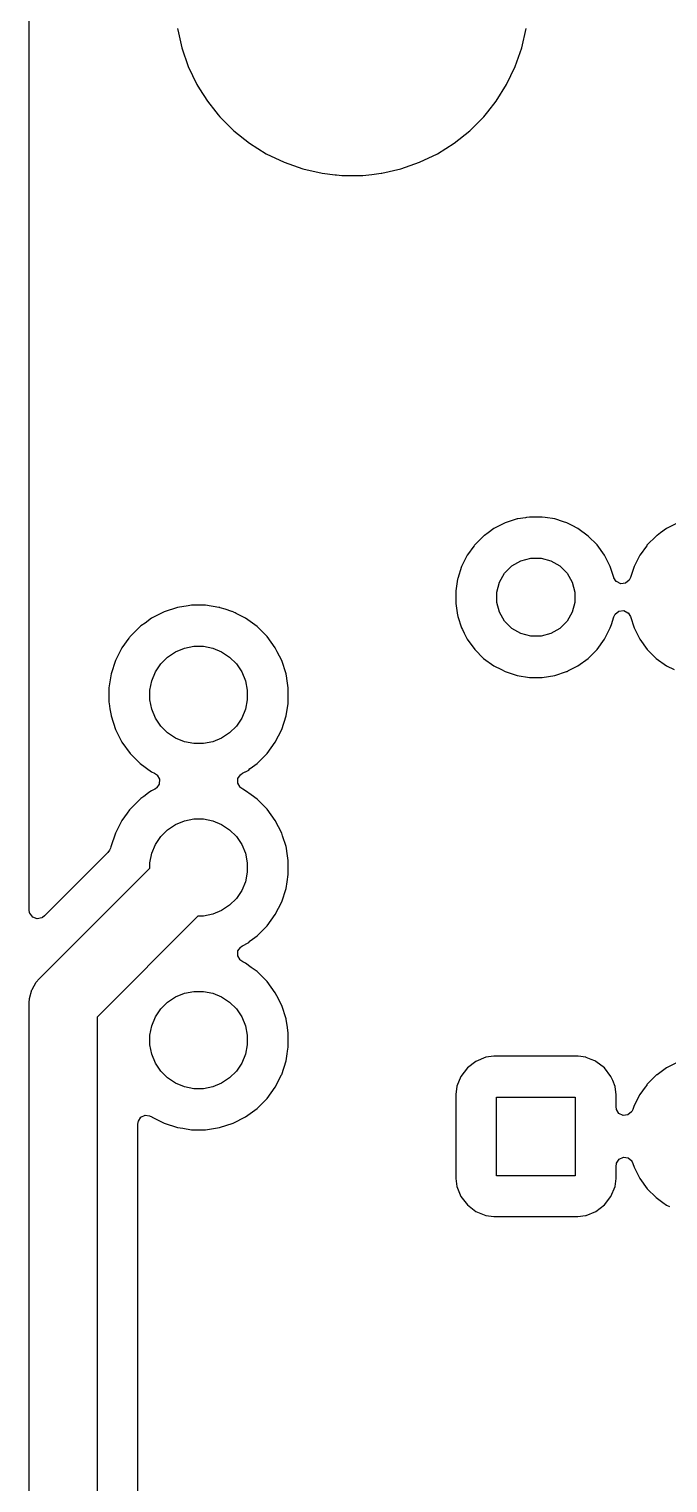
# Model space of a CAD drawing. Header units: inches. Extents: x 1.32 to 5.22, y -7.01 to -1.14.
# Drawn here: x 1.319 to 1.689, y -4.669 to -3.827 of the extents above; entities that cross this region are included whole.
import ezdxf

# ---------------------------------------------------------------- set-up
doc = ezdxf.new("R2010")
doc.units = ezdxf.units.IN
doc.header["$MEASUREMENT"] = 0
doc.layers.add('B.Cu', color=153, linetype='CONTINUOUS', true_color=0x4d7fc4)

msp = doc.modelspace()

# ---------------------------------------------------------------- linework, layer by layer
at = {"layer": 'B.Cu', "linetype": 'CONTINUOUS'}
for p, q in [((1.31892, -3.9532), (1.31892, -3.8033)), ((1.40482, -3.82628), (1.4054, -3.82879)), ((1.4054, -3.82879), (1.40737, -3.83744)), ((1.60444, -3.83744), (1.607, -3.82623)), ((1.40737, -3.83744), (1.40738, -3.83746)), ((1.40738, -3.83746), (1.41117, -3.8483)), ((1.60064, -3.8483), (1.60444, -3.83744)), ((1.41117, -3.8483), (1.41616, -3.85866)), ((1.59565, -3.85866), (1.60064, -3.8483)), ((1.41616, -3.85866), (1.41617, -3.85867)), ((1.41617, -3.85867), (1.41619, -3.85871)), ((1.41619, -3.85871), (1.41773, -3.86116)), ((1.58954, -3.86839), (1.59565, -3.85866)), ((1.41773, -3.86116), (1.42228, -3.86839)), ((1.42228, -3.86839), (1.42711, -3.87446)), ((1.42711, -3.87446), (1.42856, -3.87627)), ((1.42856, -3.87627), (1.42856, -3.87627)), ((1.42856, -3.87627), (1.42944, -3.87738)), ((1.58237, -3.87738), (1.5847, -3.87446)), ((1.5847, -3.87446), (1.58954, -3.86839)), ((1.42944, -3.87738), (1.43758, -3.88552)), ((1.57423, -3.88552), (1.58237, -3.87738)), ((1.43758, -3.88552), (1.44657, -3.89269)), ((1.44657, -3.89269), (1.4563, -3.8988)), ((1.55551, -3.8988), (1.56524, -3.89269)), ((1.56524, -3.89269), (1.57423, -3.88552)), ((1.4563, -3.8988), (1.46666, -3.90379)), ((1.54515, -3.90379), (1.55551, -3.8988)), ((1.46666, -3.90379), (1.47752, -3.90759)), ((1.47752, -3.90759), (1.48873, -3.91015)), ((1.48873, -3.91015), (1.48873, -3.91015)), ((1.48873, -3.91015), (1.48873, -3.91015)), ((1.48873, -3.91015), (1.48873, -3.91015)), ((1.48873, -3.91015), (1.48873, -3.91015)), ((1.48873, -3.91015), (1.49635, -3.91101)), ((1.51749, -3.91078), (1.52301, -3.91016)), ((1.52301, -3.91016), (1.52307, -3.91015)), ((1.52307, -3.91015), (1.52311, -3.91014)), ((1.52311, -3.91014), (1.52328, -3.9101)), ((1.52328, -3.9101), (1.52331, -3.9101)), ((1.52331, -3.9101), (1.53429, -3.90759)), ((1.53429, -3.90759), (1.54515, -3.90379)), ((1.49635, -3.91101), (1.49635, -3.91101)), ((1.49635, -3.91101), (1.49701, -3.91108)), ((1.49701, -3.91108), (1.50004, -3.91142)), ((1.50004, -3.91142), (1.50013, -3.91144)), ((1.50013, -3.91144), (1.51166, -3.91144)), ((1.51166, -3.91144), (1.51204, -3.91144)), ((1.51204, -3.91144), (1.51234, -3.91136)), ((1.51234, -3.91136), (1.51749, -3.91078)), ((1.31892, -4.15225), (1.31892, -3.9532)), ((1.60171, -4.11057), (1.59476, -4.11283)), ((1.60209, -4.11051), (1.60171, -4.11057)), ((1.60653, -4.10981), (1.60209, -4.11051)), ((1.60209, -4.11051), (1.60209, -4.11051)), ((1.60209, -4.11051), (1.60209, -4.11051)), ((1.60713, -4.10972), (1.60653, -4.10981)), ((1.60894, -4.10943), (1.60713, -4.10972)), ((1.61626, -4.10943), (1.60894, -4.10943)), ((1.61806, -4.10972), (1.61626, -4.10943)), ((1.61626, -4.10943), (1.61626, -4.10943)), ((1.62348, -4.11057), (1.61806, -4.10972)), ((1.62856, -4.11222), (1.62348, -4.11057)), ((1.63044, -4.11283), (1.62856, -4.11222)), ((1.5825, -4.12028), (1.57697, -4.12581)), ((1.58279, -4.12012), (1.5825, -4.12028)), ((1.58489, -4.11859), (1.58279, -4.12012)), ((1.58824, -4.11616), (1.58489, -4.11859)), ((1.58489, -4.11859), (1.58489, -4.11859)), ((1.59476, -4.11283), (1.58824, -4.11616)), ((1.58824, -4.11616), (1.58824, -4.11616)), ((1.63359, -4.11444), (1.63044, -4.11283)), ((1.63696, -4.11616), (1.63359, -4.11444)), ((1.64288, -4.12046), (1.63696, -4.11616)), ((1.64805, -4.12563), (1.64288, -4.12046)), ((1.6825, -4.12028), (1.67697, -4.12581)), ((1.68279, -4.12012), (1.6825, -4.12028)), ((1.68489, -4.11859), (1.68279, -4.12012)), ((1.68824, -4.11616), (1.68489, -4.11859)), ((1.68489, -4.11859), (1.68489, -4.11859)), ((1.69476, -4.11283), (1.68824, -4.11616)), ((1.68824, -4.11616), (1.68824, -4.11616)), ((1.57606, -4.12713), (1.57353, -4.13061)), ((1.57681, -4.1261), (1.57606, -4.12713)), ((1.57606, -4.12713), (1.57606, -4.12713)), ((1.57697, -4.12581), (1.57681, -4.1261)), ((1.65235, -4.13155), (1.64805, -4.12563)), ((1.67606, -4.12713), (1.67353, -4.13061)), ((1.67681, -4.1261), (1.67606, -4.12713)), ((1.67606, -4.12713), (1.67606, -4.12713)), ((1.67697, -4.12581), (1.67681, -4.1261)), ((1.57285, -4.13155), (1.56953, -4.13806)), ((1.57353, -4.13061), (1.57285, -4.13155)), ((1.57285, -4.13155), (1.57285, -4.13155)), ((1.57285, -4.13155), (1.57285, -4.13155)), ((1.59448, -4.142), (1.5987, -4.13779)), ((1.5987, -4.13779), (1.60386, -4.13481)), ((1.60386, -4.13481), (1.60962, -4.13327)), ((1.60962, -4.13327), (1.61558, -4.13327)), ((1.61558, -4.13327), (1.62134, -4.13481)), ((1.62134, -4.13481), (1.6265, -4.13779)), ((1.6265, -4.13779), (1.63071, -4.142)), ((1.65329, -4.13339), (1.65235, -4.13155)), ((1.65567, -4.13806), (1.65329, -4.13339)), ((1.67285, -4.13155), (1.66953, -4.13806)), ((1.67353, -4.13061), (1.67285, -4.13155)), ((1.67285, -4.13155), (1.67285, -4.13155)), ((1.67285, -4.13155), (1.67285, -4.13155)), ((1.56721, -4.1454), (1.56612, -4.15225)), ((1.56727, -4.14502), (1.56721, -4.1454)), ((1.56953, -4.13806), (1.56727, -4.14502)), ((1.5915, -4.14717), (1.59448, -4.142)), ((1.63071, -4.142), (1.63369, -4.14717)), ((1.65774, -4.14443), (1.65567, -4.13806)), ((1.65783, -4.14472), (1.65774, -4.14443)), ((1.65917, -4.1468), (1.65783, -4.14472)), ((1.66659, -4.14605), (1.66446, -4.14779)), ((1.66685, -4.14568), (1.66659, -4.14605)), ((1.66746, -4.14443), (1.66685, -4.14568)), ((1.66953, -4.13806), (1.66746, -4.14443)), ((1.66953, -4.13806), (1.66953, -4.13806)), ((1.31892, -4.33718), (1.31892, -4.15225)), ((1.56612, -4.15225), (1.56612, -4.15243)), ((1.56612, -4.15243), (1.56612, -4.15956)), ((1.58996, -4.15292), (1.5915, -4.14717)), ((1.58996, -4.15889), (1.58996, -4.15292)), ((1.63369, -4.14717), (1.63524, -4.15292)), ((1.63524, -4.15292), (1.63524, -4.15889)), ((1.65926, -4.14689), (1.65917, -4.1468)), ((1.66173, -4.1481), (1.65926, -4.14689)), ((1.66446, -4.14779), (1.66173, -4.1481)), ((1.40495, -4.16189), (1.39717, -4.16442)), ((1.41116, -4.16091), (1.40495, -4.16189)), ((1.41303, -4.16061), (1.41116, -4.16091)), ((1.42122, -4.16061), (1.41303, -4.16061)), ((1.41303, -4.16061), (1.41303, -4.16061)), ((1.42892, -4.16183), (1.42122, -4.16061)), ((1.42122, -4.16061), (1.42122, -4.16061)), ((1.42911, -4.16184), (1.42892, -4.16183)), ((1.42947, -4.16193), (1.42911, -4.16184)), ((1.42965, -4.162), (1.42947, -4.16193)), ((1.43253, -4.16294), (1.42965, -4.162)), ((1.43635, -4.16418), (1.43253, -4.16294)), ((1.56612, -4.15956), (1.56721, -4.16641)), ((1.5915, -4.16464), (1.58996, -4.15889)), ((1.63524, -4.15889), (1.63369, -4.16464)), ((1.3861, -4.17088), (1.38373, -4.1726)), ((1.38988, -4.16813), (1.3861, -4.17088)), ((1.3861, -4.17088), (1.3861, -4.17088)), ((1.39717, -4.16442), (1.38988, -4.16813)), ((1.4366, -4.16422), (1.43635, -4.16418)), ((1.43756, -4.16462), (1.4366, -4.16422)), ((1.43777, -4.16477), (1.43756, -4.16462)), ((1.43823, -4.16501), (1.43777, -4.16477)), ((1.43892, -4.16536), (1.43823, -4.16501)), ((1.44437, -4.16813), (1.43892, -4.16536)), ((1.45099, -4.17294), (1.44437, -4.16813)), ((1.56721, -4.16641), (1.56721, -4.16641)), ((1.56721, -4.16641), (1.56727, -4.16679)), ((1.56727, -4.16679), (1.56736, -4.16707)), ((1.56736, -4.16707), (1.56953, -4.17375)), ((1.59448, -4.16981), (1.5915, -4.16464)), ((1.5987, -4.17402), (1.59448, -4.16981)), ((1.63071, -4.16981), (1.6265, -4.17402)), ((1.63369, -4.16464), (1.63071, -4.16981)), ((1.65567, -4.17375), (1.65633, -4.1717)), ((1.65633, -4.1717), (1.65774, -4.16738)), ((1.65774, -4.16738), (1.65835, -4.16613)), ((1.65835, -4.16613), (1.6586, -4.16576)), ((1.6586, -4.16576), (1.66073, -4.16402)), ((1.66073, -4.16402), (1.66347, -4.16371)), ((1.66347, -4.16371), (1.66593, -4.16492)), ((1.66593, -4.16492), (1.66602, -4.16501)), ((1.66602, -4.16501), (1.66737, -4.16709)), ((1.66737, -4.16709), (1.66953, -4.17375)), ((1.37677, -4.1797), (1.37266, -4.18535)), ((1.37713, -4.1792), (1.37677, -4.1797)), ((1.37677, -4.1797), (1.37677, -4.1797)), ((1.37729, -4.17891), (1.37713, -4.1792)), ((1.38343, -4.17277), (1.37729, -4.17891)), ((1.38373, -4.1726), (1.38343, -4.17277)), ((1.45678, -4.17873), (1.45099, -4.17294)), ((1.46159, -4.18535), (1.45678, -4.17873)), ((1.56953, -4.17375), (1.57003, -4.17473)), ((1.57003, -4.17473), (1.57106, -4.17675)), ((1.57106, -4.17675), (1.57106, -4.17675)), ((1.57106, -4.17675), (1.57285, -4.18026)), ((1.60386, -4.177), (1.5987, -4.17402)), ((1.60962, -4.17854), (1.60386, -4.177)), ((1.61558, -4.17854), (1.60962, -4.17854)), ((1.62134, -4.177), (1.61558, -4.17854)), ((1.6265, -4.17402), (1.62134, -4.177)), ((1.65235, -4.18026), (1.65567, -4.17375)), ((1.66953, -4.17375), (1.66953, -4.17375)), ((1.66953, -4.17375), (1.67105, -4.17674)), ((1.67105, -4.17674), (1.67106, -4.17675)), ((1.67106, -4.17675), (1.67285, -4.18026)), ((1.37266, -4.18535), (1.36895, -4.19264)), ((1.39914, -4.19069), (1.40376, -4.1876)), ((1.40376, -4.1876), (1.4089, -4.18547)), ((1.4089, -4.18547), (1.41435, -4.18439)), ((1.41435, -4.18439), (1.4199, -4.18439)), ((1.4199, -4.18439), (1.42535, -4.18547)), ((1.42535, -4.18547), (1.43049, -4.1876)), ((1.43049, -4.1876), (1.43511, -4.19069)), ((1.46268, -4.18749), (1.46159, -4.18535)), ((1.46531, -4.19264), (1.46268, -4.18749)), ((1.57285, -4.18026), (1.57715, -4.18618)), ((1.57715, -4.18618), (1.58232, -4.19136)), ((1.64288, -4.19136), (1.64805, -4.18618)), ((1.64805, -4.18618), (1.65235, -4.18026)), ((1.67285, -4.18026), (1.67715, -4.18618)), ((1.67715, -4.18618), (1.68232, -4.19136)), ((1.36895, -4.19264), (1.36642, -4.20042)), ((1.39213, -4.19924), (1.39521, -4.19462)), ((1.39521, -4.19462), (1.39914, -4.19069)), ((1.43511, -4.19069), (1.43904, -4.19462)), ((1.43904, -4.19462), (1.44213, -4.19924)), ((1.46783, -4.20042), (1.46531, -4.19264)), ((1.58232, -4.19136), (1.58824, -4.19566)), ((1.58824, -4.19566), (1.59264, -4.1979)), ((1.63148, -4.19844), (1.63696, -4.19566)), ((1.63696, -4.19566), (1.64288, -4.19136)), ((1.68232, -4.19136), (1.68824, -4.19566)), ((1.68824, -4.19566), (1.69264, -4.1979)), ((1.36642, -4.20042), (1.36532, -4.20733)), ((1.38892, -4.20982), (1.39, -4.20437)), ((1.39, -4.20437), (1.39213, -4.19924)), ((1.44213, -4.19924), (1.44425, -4.20437)), ((1.44425, -4.20437), (1.44534, -4.20982)), ((1.46822, -4.20287), (1.46783, -4.20042)), ((1.46783, -4.20042), (1.46783, -4.20042)), ((1.46824, -4.20299), (1.46822, -4.20287)), ((1.46911, -4.20851), (1.46824, -4.20299)), ((1.59264, -4.1979), (1.59476, -4.19898)), ((1.59476, -4.19898), (1.6017, -4.20123)), ((1.6017, -4.20123), (1.60171, -4.20124)), ((1.60171, -4.20124), (1.60171, -4.20124)), ((1.60171, -4.20124), (1.60172, -4.20124)), ((1.60172, -4.20124), (1.60172, -4.20124)), ((1.60172, -4.20124), (1.60172, -4.20124)), ((1.60172, -4.20124), (1.60894, -4.20238)), ((1.60894, -4.20238), (1.60894, -4.20238)), ((1.60894, -4.20238), (1.61626, -4.20238)), ((1.61626, -4.20238), (1.62348, -4.20124)), ((1.61626, -4.20238), (1.61626, -4.20238)), ((1.62348, -4.20124), (1.62349, -4.20123)), ((1.62348, -4.20124), (1.62348, -4.20124)), ((1.62348, -4.20124), (1.62348, -4.20124)), ((1.62348, -4.20124), (1.62348, -4.20124)), ((1.62348, -4.20124), (1.62348, -4.20124)), ((1.62349, -4.20123), (1.63026, -4.19904)), ((1.63026, -4.19904), (1.63063, -4.19893)), ((1.63063, -4.19893), (1.6308, -4.19886)), ((1.63063, -4.19893), (1.63063, -4.19893)), ((1.6308, -4.19886), (1.63112, -4.19876)), ((1.63112, -4.19876), (1.63148, -4.19844)), ((1.36532, -4.20733), (1.36514, -4.20851)), ((1.36514, -4.20851), (1.36514, -4.21669)), ((1.38892, -4.21538), (1.38892, -4.20982)), ((1.44534, -4.20982), (1.44534, -4.21538)), ((1.46911, -4.21669), (1.46911, -4.20851)), ((1.36514, -4.21669), (1.36527, -4.21754)), ((1.36527, -4.21754), (1.36575, -4.22055)), ((1.36575, -4.22055), (1.36637, -4.2245)), ((1.39, -4.22083), (1.38892, -4.21538)), ((1.39213, -4.22596), (1.39, -4.22083)), ((1.44425, -4.22083), (1.44213, -4.22596)), ((1.44534, -4.21538), (1.44425, -4.22083)), ((1.46783, -4.22477), (1.46898, -4.21754)), ((1.46898, -4.21754), (1.46911, -4.21669)), ((1.36637, -4.2245), (1.36642, -4.22477)), ((1.36642, -4.22477), (1.36895, -4.23255)), ((1.39521, -4.23058), (1.39213, -4.22596)), ((1.39914, -4.23451), (1.39521, -4.23058)), ((1.43904, -4.23058), (1.43511, -4.23451)), ((1.44213, -4.22596), (1.43904, -4.23058)), ((1.46531, -4.23255), (1.46783, -4.22477)), ((1.36895, -4.23255), (1.37266, -4.23985)), ((1.40376, -4.2376), (1.39914, -4.23451)), ((1.4089, -4.23972), (1.40376, -4.2376)), ((1.43049, -4.2376), (1.42535, -4.23972)), ((1.43511, -4.23451), (1.43049, -4.2376)), ((1.46159, -4.23985), (1.46531, -4.23255)), ((1.37266, -4.23985), (1.37747, -4.24647)), ((1.37747, -4.24647), (1.38326, -4.25225)), ((1.41435, -4.24081), (1.4089, -4.23972)), ((1.4199, -4.24081), (1.41435, -4.24081)), ((1.42535, -4.23972), (1.4199, -4.24081)), ((1.45099, -4.25225), (1.45678, -4.24647)), ((1.45678, -4.24647), (1.46159, -4.23985)), ((1.38326, -4.25225), (1.38988, -4.25706)), ((1.44627, -4.25609), (1.44687, -4.25525)), ((1.44687, -4.25525), (1.44701, -4.25515)), ((1.44701, -4.25515), (1.45099, -4.25225)), ((1.38988, -4.25706), (1.39158, -4.25793)), ((1.39158, -4.25793), (1.39272, -4.25873)), ((1.39272, -4.25873), (1.39309, -4.25908)), ((1.39436, -4.2642), (1.39293, -4.26632)), ((1.39309, -4.25908), (1.39447, -4.26146)), ((1.39447, -4.26146), (1.39436, -4.2642)), ((1.43978, -4.26374), (1.4399, -4.26099)), ((1.44117, -4.26612), (1.43978, -4.26374)), ((1.4399, -4.26099), (1.44132, -4.25888)), ((1.44132, -4.25888), (1.4416, -4.25864)), ((1.4416, -4.25864), (1.44258, -4.25798)), ((1.44258, -4.25798), (1.44405, -4.25723)), ((1.44405, -4.25723), (1.44406, -4.25722)), ((1.44406, -4.25722), (1.44437, -4.25707)), ((1.44437, -4.25707), (1.44438, -4.25706)), ((1.44438, -4.25706), (1.44626, -4.2561)), ((1.44626, -4.2561), (1.44627, -4.25609)), ((1.38343, -4.27277), (1.37729, -4.27891)), ((1.38373, -4.2726), (1.38343, -4.27277)), ((1.3854, -4.27139), (1.38373, -4.2726)), ((1.38624, -4.27078), (1.3854, -4.27139)), ((1.38838, -4.26922), (1.38624, -4.27078)), ((1.38988, -4.26813), (1.38838, -4.26922)), ((1.39168, -4.26722), (1.38988, -4.26813)), ((1.38988, -4.26813), (1.38988, -4.26813)), ((1.39266, -4.26656), (1.39168, -4.26722)), ((1.39293, -4.26632), (1.39266, -4.26656)), ((1.44154, -4.26647), (1.44117, -4.26612)), ((1.44267, -4.26727), (1.44154, -4.26647)), ((1.44437, -4.26813), (1.44267, -4.26727)), ((1.44768, -4.27054), (1.44437, -4.26813)), ((1.45099, -4.27294), (1.44768, -4.27054)), ((1.44768, -4.27054), (1.44768, -4.27054)), ((1.37575, -4.28109), (1.37266, -4.28535)), ((1.37713, -4.2792), (1.37575, -4.28109)), ((1.37575, -4.28109), (1.37575, -4.28109)), ((1.37729, -4.27891), (1.37713, -4.2792)), ((1.45678, -4.27873), (1.45099, -4.27294)), ((1.45099, -4.27294), (1.45099, -4.27294)), ((1.46159, -4.28535), (1.45678, -4.27873)), ((1.37266, -4.28535), (1.36895, -4.29264)), ((1.37266, -4.28535), (1.37266, -4.28535)), ((1.37266, -4.28535), (1.37266, -4.28535)), ((1.39914, -4.29069), (1.40376, -4.2876)), ((1.40376, -4.2876), (1.4089, -4.28547)), ((1.4089, -4.28547), (1.41435, -4.28439)), ((1.41435, -4.28439), (1.4199, -4.28439)), ((1.4199, -4.28439), (1.42535, -4.28547)), ((1.42535, -4.28547), (1.43049, -4.2876)), ((1.43049, -4.2876), (1.43511, -4.29069)), ((1.46531, -4.29264), (1.46159, -4.28535)), ((1.36895, -4.29264), (1.36636, -4.30061)), ((1.39213, -4.29924), (1.39521, -4.29462)), ((1.39521, -4.29462), (1.39914, -4.29069)), ((1.43511, -4.29069), (1.43904, -4.29462)), ((1.43904, -4.29462), (1.44213, -4.29924)), ((1.46582, -4.29423), (1.46531, -4.29264)), ((1.46531, -4.29264), (1.46531, -4.29264)), ((1.46531, -4.29264), (1.46531, -4.29264)), ((1.46783, -4.30042), (1.46582, -4.29423)), ((1.36458, -4.30387), (1.32775, -4.3407)), ((1.36554, -4.30251), (1.36458, -4.30387)), ((1.36609, -4.30135), (1.36554, -4.30251)), ((1.36635, -4.3006), (1.36609, -4.30135)), ((1.36636, -4.30061), (1.36635, -4.3006)), ((1.38892, -4.30982), (1.39, -4.30437)), ((1.39, -4.30437), (1.39213, -4.29924)), ((1.44213, -4.29924), (1.44425, -4.30437)), ((1.44425, -4.30437), (1.44534, -4.30982)), ((1.46798, -4.30135), (1.46783, -4.30042)), ((1.46783, -4.30042), (1.46783, -4.30042)), ((1.46826, -4.30312), (1.46798, -4.30135)), ((1.46911, -4.30851), (1.46826, -4.30312)), ((1.32466, -4.37722), (1.38892, -4.31297)), ((1.38892, -4.31297), (1.38892, -4.30982)), ((1.44534, -4.30982), (1.44534, -4.31538)), ((1.46911, -4.31669), (1.46911, -4.30851)), ((1.44425, -4.32083), (1.44213, -4.32596)), ((1.44534, -4.31538), (1.44425, -4.32083)), ((1.46783, -4.32477), (1.46844, -4.32095)), ((1.46844, -4.32095), (1.46911, -4.31669)), ((1.43904, -4.33058), (1.43511, -4.33451)), ((1.44213, -4.32596), (1.43904, -4.33058)), ((1.46531, -4.33255), (1.46783, -4.32477)), ((1.31922, -4.33889), (1.31892, -4.33718)), ((1.31933, -4.33917), (1.31922, -4.33889)), ((1.32098, -4.34137), (1.31933, -4.33917)), ((1.42535, -4.33972), (1.4199, -4.34081)), ((1.43049, -4.3376), (1.42535, -4.33972)), ((1.43511, -4.33451), (1.43049, -4.3376)), ((1.45678, -4.34647), (1.46159, -4.33985)), ((1.46159, -4.33985), (1.46531, -4.33255)), ((1.32356, -4.34233), (1.32098, -4.34137)), ((1.32624, -4.34175), (1.32356, -4.34233)), ((1.32664, -4.34154), (1.32624, -4.34175)), ((1.32775, -4.3407), (1.32664, -4.34154)), ((1.41675, -4.34081), (1.35827, -4.3993)), ((1.4199, -4.34081), (1.41675, -4.34081)), ((1.45099, -4.35225), (1.45678, -4.34647)), ((1.44406, -4.35722), (1.44437, -4.35707)), ((1.44437, -4.35707), (1.44438, -4.35706)), ((1.44438, -4.35706), (1.44626, -4.3561)), ((1.44626, -4.3561), (1.44627, -4.35609)), ((1.44627, -4.35609), (1.44687, -4.35525)), ((1.44687, -4.35525), (1.44701, -4.35515)), ((1.44701, -4.35515), (1.45099, -4.35225)), ((1.43978, -4.36374), (1.4399, -4.36099)), ((1.44117, -4.36612), (1.43978, -4.36374)), ((1.4399, -4.36099), (1.44132, -4.35888)), ((1.44132, -4.35888), (1.4416, -4.35864)), ((1.4416, -4.35864), (1.44258, -4.35798)), ((1.44258, -4.35798), (1.44405, -4.35723)), ((1.44405, -4.35723), (1.44406, -4.35722)), ((1.44154, -4.36647), (1.44117, -4.36612)), ((1.44267, -4.36727), (1.44154, -4.36647)), ((1.44437, -4.36813), (1.44267, -4.36727)), ((1.44768, -4.37054), (1.44437, -4.36813)), ((1.45099, -4.37294), (1.44768, -4.37054)), ((1.44768, -4.37054), (1.44768, -4.37054)), ((1.45678, -4.37873), (1.45099, -4.37294)), ((1.45099, -4.37294), (1.45099, -4.37294)), ((1.32059, -4.38326), (1.32297, -4.37916)), ((1.32297, -4.37916), (1.32466, -4.37722)), ((1.32297, -4.37916), (1.32297, -4.37916)), ((1.46159, -4.38535), (1.45678, -4.37873)), ((1.3189, -4.39114), (1.31907, -4.38857)), ((1.31907, -4.38857), (1.3204, -4.38361)), ((1.31907, -4.38857), (1.31907, -4.38857)), ((1.3204, -4.38361), (1.32059, -4.38326)), ((1.39521, -4.39462), (1.39914, -4.39069)), ((1.39914, -4.39069), (1.40376, -4.3876)), ((1.40376, -4.3876), (1.4089, -4.38547)), ((1.4089, -4.38547), (1.41435, -4.38439)), ((1.41435, -4.38439), (1.4199, -4.38439)), ((1.4199, -4.38439), (1.42535, -4.38547)), ((1.42535, -4.38547), (1.43049, -4.3876)), ((1.43049, -4.3876), (1.43511, -4.39069)), ((1.43511, -4.39069), (1.43904, -4.39462)), ((1.46242, -4.38699), (1.46159, -4.38535)), ((1.46531, -4.39264), (1.46242, -4.38699)), ((1.3189, -5.88583), (1.3189, -4.39114)), ((1.35827, -4.3993), (1.35827, -5.87767)), ((1.39, -4.40437), (1.39213, -4.39924)), ((1.39213, -4.39924), (1.39521, -4.39462)), ((1.43904, -4.39462), (1.44213, -4.39924)), ((1.44213, -4.39924), (1.44425, -4.40437)), ((1.46783, -4.40042), (1.46531, -4.39264)), ((1.46531, -4.39264), (1.46531, -4.39264)), ((1.46531, -4.39264), (1.46531, -4.39264)), ((1.38892, -4.40982), (1.39, -4.40437)), ((1.44425, -4.40437), (1.44534, -4.40982)), ((1.46789, -4.4008), (1.46783, -4.40042)), ((1.46783, -4.40042), (1.46783, -4.40042)), ((1.4684, -4.40403), (1.46789, -4.4008)), ((1.46789, -4.4008), (1.46789, -4.4008)), ((1.46789, -4.4008), (1.46789, -4.4008)), ((1.46911, -4.40851), (1.4684, -4.40403)), ((1.38892, -4.41538), (1.38892, -4.40982)), ((1.39, -4.42083), (1.38892, -4.41538)), ((1.44534, -4.41538), (1.44425, -4.42083)), ((1.44534, -4.40982), (1.44534, -4.41538)), ((1.46911, -4.41669), (1.46911, -4.40851)), ((1.39213, -4.42596), (1.39, -4.42083)), ((1.44425, -4.42083), (1.44213, -4.42596)), ((1.46783, -4.42477), (1.4685, -4.4206)), ((1.4685, -4.4206), (1.46873, -4.41911)), ((1.4685, -4.4206), (1.4685, -4.4206)), ((1.46873, -4.41911), (1.46911, -4.41669)), ((1.58359, -4.42264), (1.57784, -4.42502)), ((1.58821, -4.42203), (1.58359, -4.42264)), ((1.58359, -4.42264), (1.58359, -4.42264)), ((1.58359, -4.42264), (1.58359, -4.42264)), ((1.63698, -4.42203), (1.58821, -4.42203)), ((1.58821, -4.42203), (1.58821, -4.42203)), ((1.63699, -4.42203), (1.63698, -4.42203)), ((1.63698, -4.42203), (1.63698, -4.42203)), ((1.63698, -4.42203), (1.63698, -4.42203)), ((1.63706, -4.42204), (1.63699, -4.42203)), ((1.6416, -4.42264), (1.63706, -4.42204)), ((1.64165, -4.42265), (1.6416, -4.42264)), ((1.64176, -4.4227), (1.64165, -4.42265)), ((1.64466, -4.4239), (1.64176, -4.4227)), ((1.64676, -4.42477), (1.64466, -4.4239)), ((1.39521, -4.43058), (1.39213, -4.42596)), ((1.39914, -4.43451), (1.39521, -4.43058)), ((1.43904, -4.43058), (1.43511, -4.43451)), ((1.44213, -4.42596), (1.43904, -4.43058)), ((1.46159, -4.43985), (1.4652, -4.43275)), ((1.4652, -4.43275), (1.46531, -4.43256)), ((1.46531, -4.43255), (1.46783, -4.42477)), ((1.46531, -4.43256), (1.46531, -4.43255)), ((1.46531, -4.43256), (1.46531, -4.43256)), ((1.46783, -4.42477), (1.46783, -4.42477)), ((1.46783, -4.42477), (1.46783, -4.42477)), ((1.46783, -4.42477), (1.46783, -4.42477)), ((1.5729, -4.42881), (1.56911, -4.43375)), ((1.57784, -4.42502), (1.5729, -4.42881)), ((1.64736, -4.42502), (1.64676, -4.42477)), ((1.65229, -4.42881), (1.64736, -4.42502)), ((1.65608, -4.43375), (1.65229, -4.42881)), ((1.6825, -4.43288), (1.67697, -4.4384)), ((1.68279, -4.43271), (1.6825, -4.43288)), ((1.68665, -4.42991), (1.68279, -4.43271)), ((1.68824, -4.42875), (1.68665, -4.42991)), ((1.68665, -4.42991), (1.68665, -4.42991)), ((1.69476, -4.42543), (1.68824, -4.42875)), ((1.40376, -4.4376), (1.39914, -4.43451)), ((1.4089, -4.43972), (1.40376, -4.4376)), ((1.41435, -4.44081), (1.4089, -4.43972)), ((1.4199, -4.44081), (1.41435, -4.44081)), ((1.42535, -4.43972), (1.4199, -4.44081)), ((1.43049, -4.4376), (1.42535, -4.43972)), ((1.43511, -4.43451), (1.43049, -4.4376)), ((1.45678, -4.44647), (1.46159, -4.43985)), ((1.56673, -4.4395), (1.56634, -4.44245)), ((1.56674, -4.43945), (1.56673, -4.4395)), ((1.5668, -4.43934), (1.56674, -4.43945)), ((1.56911, -4.43375), (1.5668, -4.43934)), ((1.65709, -4.43617), (1.65608, -4.43375)), ((1.65847, -4.4395), (1.65709, -4.43617)), ((1.65847, -4.43952), (1.65847, -4.4395)), ((1.65849, -4.43962), (1.65847, -4.43952)), ((1.6585, -4.43966), (1.65849, -4.43962)), ((1.65851, -4.43981), (1.6585, -4.43966)), ((1.65907, -4.44412), (1.65851, -4.43981)), ((1.67597, -4.43985), (1.67285, -4.44414)), ((1.67681, -4.43869), (1.67597, -4.43985)), ((1.67597, -4.43985), (1.67597, -4.43985)), ((1.67697, -4.4384), (1.67681, -4.43869)), ((1.45099, -4.45225), (1.45678, -4.44647)), ((1.56634, -4.44245), (1.56612, -4.44412)), ((1.56612, -4.44412), (1.56612, -4.44412)), ((1.56612, -4.44412), (1.56612, -4.49289)), ((1.56634, -4.44245), (1.56634, -4.44245)), ((1.58976, -4.49134), (1.58976, -4.44567)), ((1.58976, -4.44567), (1.63543, -4.44567)), ((1.63543, -4.44567), (1.63543, -4.49134)), ((1.65907, -4.45134), (1.65907, -4.44412)), ((1.67285, -4.44414), (1.66953, -4.45066)), ((1.38225, -4.45969), (1.38374, -4.45738)), ((1.38374, -4.45738), (1.38624, -4.45623)), ((1.38624, -4.45623), (1.38877, -4.45654)), ((1.38877, -4.45654), (1.38916, -4.4567)), ((1.38916, -4.4567), (1.3898, -4.45701)), ((1.3898, -4.45701), (1.38985, -4.45704)), ((1.38985, -4.45704), (1.38987, -4.45706)), ((1.38987, -4.45706), (1.38989, -4.45707)), ((1.38989, -4.45707), (1.39717, -4.46078)), ((1.43708, -4.46078), (1.44437, -4.45706)), ((1.44437, -4.45706), (1.45099, -4.45225)), ((1.65925, -4.45265), (1.65907, -4.45134)), ((1.65932, -4.45287), (1.65925, -4.45265)), ((1.66072, -4.45516), (1.65932, -4.45287)), ((1.66319, -4.45638), (1.66072, -4.45516)), ((1.66592, -4.45606), (1.66319, -4.45638)), ((1.66805, -4.45432), (1.66592, -4.45606)), ((1.6682, -4.4541), (1.66805, -4.45432)), ((1.66882, -4.45285), (1.6682, -4.4541)), ((1.66953, -4.45066), (1.66882, -4.45285)), ((1.38191, -4.46156), (1.38211, -4.46018)), ((1.38191, -5.02268), (1.38191, -4.46156)), ((1.38211, -4.46018), (1.38225, -4.45969)), ((1.39717, -4.46078), (1.40495, -4.46331)), ((1.40495, -4.46331), (1.40798, -4.46379)), ((1.40798, -4.46379), (1.41303, -4.46459)), ((1.41303, -4.46459), (1.41303, -4.46459)), ((1.41303, -4.46459), (1.42122, -4.46459)), ((1.42122, -4.46459), (1.42571, -4.46388)), ((1.42122, -4.46459), (1.42122, -4.46459)), ((1.42571, -4.46388), (1.4293, -4.46331)), ((1.4293, -4.46331), (1.43708, -4.46078)), ((1.65935, -4.48406), (1.66084, -4.48175)), ((1.66084, -4.48175), (1.66334, -4.48061)), ((1.66334, -4.48061), (1.66606, -4.481)), ((1.66606, -4.481), (1.6681, -4.48274)), ((1.6681, -4.48274), (1.66823, -4.48293)), ((1.66823, -4.48293), (1.66881, -4.48412)), ((1.63543, -4.49134), (1.58976, -4.49134)), ((1.65907, -4.4857), (1.65927, -4.48433)), ((1.65907, -4.49289), (1.65907, -4.4857)), ((1.65927, -4.48433), (1.65935, -4.48406)), ((1.66881, -4.48412), (1.66953, -4.48634)), ((1.66953, -4.48634), (1.66953, -4.48634)), ((1.66953, -4.48634), (1.67285, -4.49286)), ((1.56612, -4.49289), (1.56673, -4.49751)), ((1.56673, -4.49751), (1.56673, -4.49751)), ((1.56673, -4.49751), (1.56673, -4.49751)), ((1.56673, -4.49751), (1.56911, -4.50326)), ((1.65608, -4.50326), (1.65847, -4.49751)), ((1.65847, -4.49751), (1.65907, -4.49289)), ((1.67285, -4.49286), (1.67715, -4.49878)), ((1.67715, -4.49878), (1.68232, -4.50395)), ((1.56911, -4.50326), (1.56911, -4.50326)), ((1.56911, -4.50326), (1.5729, -4.5082)), ((1.5729, -4.5082), (1.57784, -4.51199)), ((1.64736, -4.51199), (1.65229, -4.5082)), ((1.65229, -4.5082), (1.65608, -4.50326)), ((1.68232, -4.50395), (1.68612, -4.50671)), ((1.68612, -4.50671), (1.68824, -4.50825)), ((1.68824, -4.50825), (1.68999, -4.50915)), ((1.57784, -4.51199), (1.58359, -4.51437)), ((1.58359, -4.51437), (1.58821, -4.51498)), ((1.58821, -4.51498), (1.63698, -4.51498)), ((1.63698, -4.51498), (1.64129, -4.51441)), ((1.63698, -4.51498), (1.63698, -4.51498)), ((1.63698, -4.51498), (1.63698, -4.51498)), ((1.64129, -4.51441), (1.64145, -4.5144)), ((1.64145, -4.5144), (1.64161, -4.51438)), ((1.64161, -4.51438), (1.64176, -4.51431)), ((1.64176, -4.51431), (1.64736, -4.51199))]:
    msp.add_line(p, q, dxfattribs=at)

doc.saveas('drawing.dxf')
